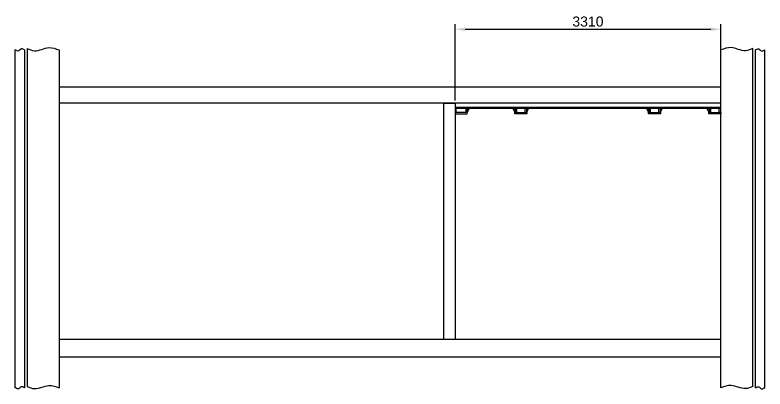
# Model space of a CAD drawing. Header units: millimetres. Extents: x -18239 to 28115, y -18880 to 19192.
# Drawn here: x -18239 to -8899, y 14540 to 19192 of the extents above; entities that cross this region are included whole.
import ezdxf

# ---------------------------------------------------------------- set-up
doc = ezdxf.new("R2010")
doc.units = ezdxf.units.MM
doc.layers.add('Dimensions', color=3, linetype='Continuous')
doc.styles.get("Standard").update_dxf_attribs({"font": 'arial.ttf'})
doc.dimstyles.new('ISO-50', dxfattribs={"dimscale": 50, "dimtxt": 2.5, "dimasz": 2.5, "dimexe": 1.25, "dimexo": 0.625, "dimtad": 1, "dimtxsty": 'Standard', "dimcen": 2.5, "dimadec": 0, "dimazin": 0, "dimtfac": 1, "dimtmove": 0, "dimatfit": 3, "dimfxl": 1, "dimarcsym": 0})

# ---------------------------------------------------------------- blocks, each defined once
blk = doc.blocks.new('*D37')
at = {"layer": 'Defpoints', "color": 0, "transparency": 16777216}
for p in [(-9449.3, 19014.9), (-12759.3, 18096.5), (-9449.3, 18096.5)]:
    blk.add_point(p, dxfattribs=at)
at = {"layer": 'Dimensions', "color": 0, "lineweight": -2, "transparency": 16777216}
for p, q in [((-12759.3, 18127.7), (-12759.3, 19077.4)), ((-9449.3, 18127.7), (-9449.3, 19077.4)), ((-12634.3, 19014.9), (-9574.3, 19014.9))]:
    blk.add_line(p, q, dxfattribs=at)
at = {"layer": 'Dimensions', "color": 0, "transparency": 16777216}
for points in [[(-12634.3, 19035.7), (-12634.3, 18994), (-12759.3, 19014.9)], [(-9574.3, 19035.7), (-9574.3, 18994), (-9449.3, 19014.9)]]:
    blk.add_solid(points, dxfattribs=at)
at = {"layer": 'Dimensions', "color": 0, "transparency": 16777216, "insert": (-11104.3, 19110), "char_height": 125, "attachment_point": 5}
blk.add_mtext('3310', dxfattribs=at)
blk = doc.blocks.new('U-profile')
at = {"color": 0}
for points in [[(150, 0), (0, 0), (0, 16), (150, 16)], [(5, 70), (21, 70), (21, 16), (5, 16)], [(129, 70), (145, 70), (145, 16), (129, 16)]]:
    blk.add_lwpolyline(points, close=True, dxfattribs=at)

msp = doc.modelspace()

# ---------------------------------------------------------------- linework, layer by layer
for p, q in [((-18089.279, 18775.21), (-18089.279, 14571.583)), ((-9049.279, 14571.583), (-9049.279, 18775.21)), ((-18239.279, 18759.013), (-18239.279, 14555.386)), ((-18119.279, 18757.228), (-18119.279, 14553.601)), ((-17689.279, 18757.228), (-17689.279, 14553.601)), ((-9449.279, 14553.601), (-9449.279, 18757.228)), ((-9019.279, 14553.601), (-9019.279, 18757.228)), ((-8899.279, 14555.386), (-8899.279, 18759.013)), ((-9449.279, 18296.482), (-17689.279, 18296.482)), ((-9449.279, 18096.482), (-17689.279, 18096.482)), ((-9449.279, 15153.982), (-17689.279, 15153.982)), ((-9449.279, 14933.982), (-17689.279, 14933.982))]:
    msp.add_line(p, q)
at = {"color": 252, "true_color": 0x939598}
for p, q in [((-12759.279, 18046.482), (-9449.279, 18046.482)), ((-12759.279, 18033.982), (-9449.279, 18033.982))]:
    msp.add_line(p, q, dxfattribs=at)
msp.add_lwpolyline([(-12899.279, 15153.982), (-12899.279, 18096.482), (-12759.279, 18096.482), (-12759.279, 15153.982)])
at = {"color": 6}
msp.add_lwpolyline([(-12759.279, 18033.982), (-12759.279, 17963.982), (-12609.279, 17963.982), (-12609.279, 18033.982), (-12625.279, 18033.982), (-12625.279, 17979.982), (-12743.279, 17979.982), (-12743.279, 18033.982)], close=True, dxfattribs=at)
at = {"color": 2}
for points in [[(-12609.279, 18033.982), (-12609.279, 17979.982), (-12579.279, 18033.982)], [(-12009.279, 18033.982), (-12009.279, 17979.982), (-12039.279, 18033.982)], [(-11869.279, 18033.982), (-11869.279, 17979.982), (-11839.279, 18033.982)], [(-10344.279, 18033.982), (-10344.279, 17979.982), (-10374.279, 18033.982)], [(-10204.279, 18033.982), (-10204.279, 17979.982), (-10174.279, 18033.982)], [(-9594.279, 18033.982), (-9594.279, 17979.982), (-9624.279, 18033.982)]]:
    msp.add_lwpolyline(points, close=True, dxfattribs=at)
for points in [[(-18119.279, 18757.228), (-18133.717, 18766.068), (-18164.615, 18784.985), (-18199.9, 18726.624), (-18226.617, 18758.555), (-18239.279, 18759.013)], [(-9019.279, 18757.228), (-9004.841, 18766.068), (-8973.943, 18784.985), (-8938.658, 18726.624), (-8911.941, 18758.555), (-8899.279, 18759.013)], [(-18119.279, 14553.601), (-18133.717, 14562.441), (-18164.615, 14581.359), (-18199.9, 14522.998), (-18226.617, 14554.928), (-18239.279, 14555.386)], [(-9019.279, 14553.601), (-9004.841, 14562.441), (-8973.943, 14581.359), (-8938.658, 14522.998), (-8911.941, 14554.928), (-8899.279, 14555.386)]]:
    msp.add_open_spline(points, degree=3, knots=[0, 0, 0, 0, 44.11226737, 94.40264675, 132.50736786, 132.50736786, 132.50736786, 132.50736786])
for points in [[(-18089.279, 18775.21), (-17996.485, 18747.419), (-17816.54, 18786.653), (-17689.279, 18757.228)], [(-9049.279, 18775.21), (-9142.072, 18747.419), (-9322.018, 18786.653), (-9449.279, 18757.228)], [(-18089.279, 14571.583), (-17996.485, 14543.793), (-17816.54, 14583.026), (-17689.279, 14553.601)], [(-9049.279, 14571.583), (-9142.072, 14543.793), (-9322.018, 14583.026), (-9449.279, 14553.601)]]:
    msp.add_spline(points, degree=3)

# ---------------------------------------------------------------- block references
at = {"color": 6}
for p in [(-12014.279, 17963.982), (-10349.279, 17963.982), (-9599.279, 17963.982)]:
    msp.add_blockref('U-profile', p, dxfattribs=at)

# ---------------------------------------------------------------- dimensions: what is measured, and where the dimension line sits
at = {"layer": 'Dimensions'}
dim = msp.add_linear_dim(base=(-9449.279, 19014.878), p1=(-12759.279, 18096.482), p2=(-9449.279, 18096.482), dimstyle='ISO-50', dxfattribs=at)
dim.commit()
dim.dimension.update_dxf_attribs({"geometry": '*D37', "text_midpoint": (-11104.279, 19109.992)})

doc.saveas('drawing.dxf')
